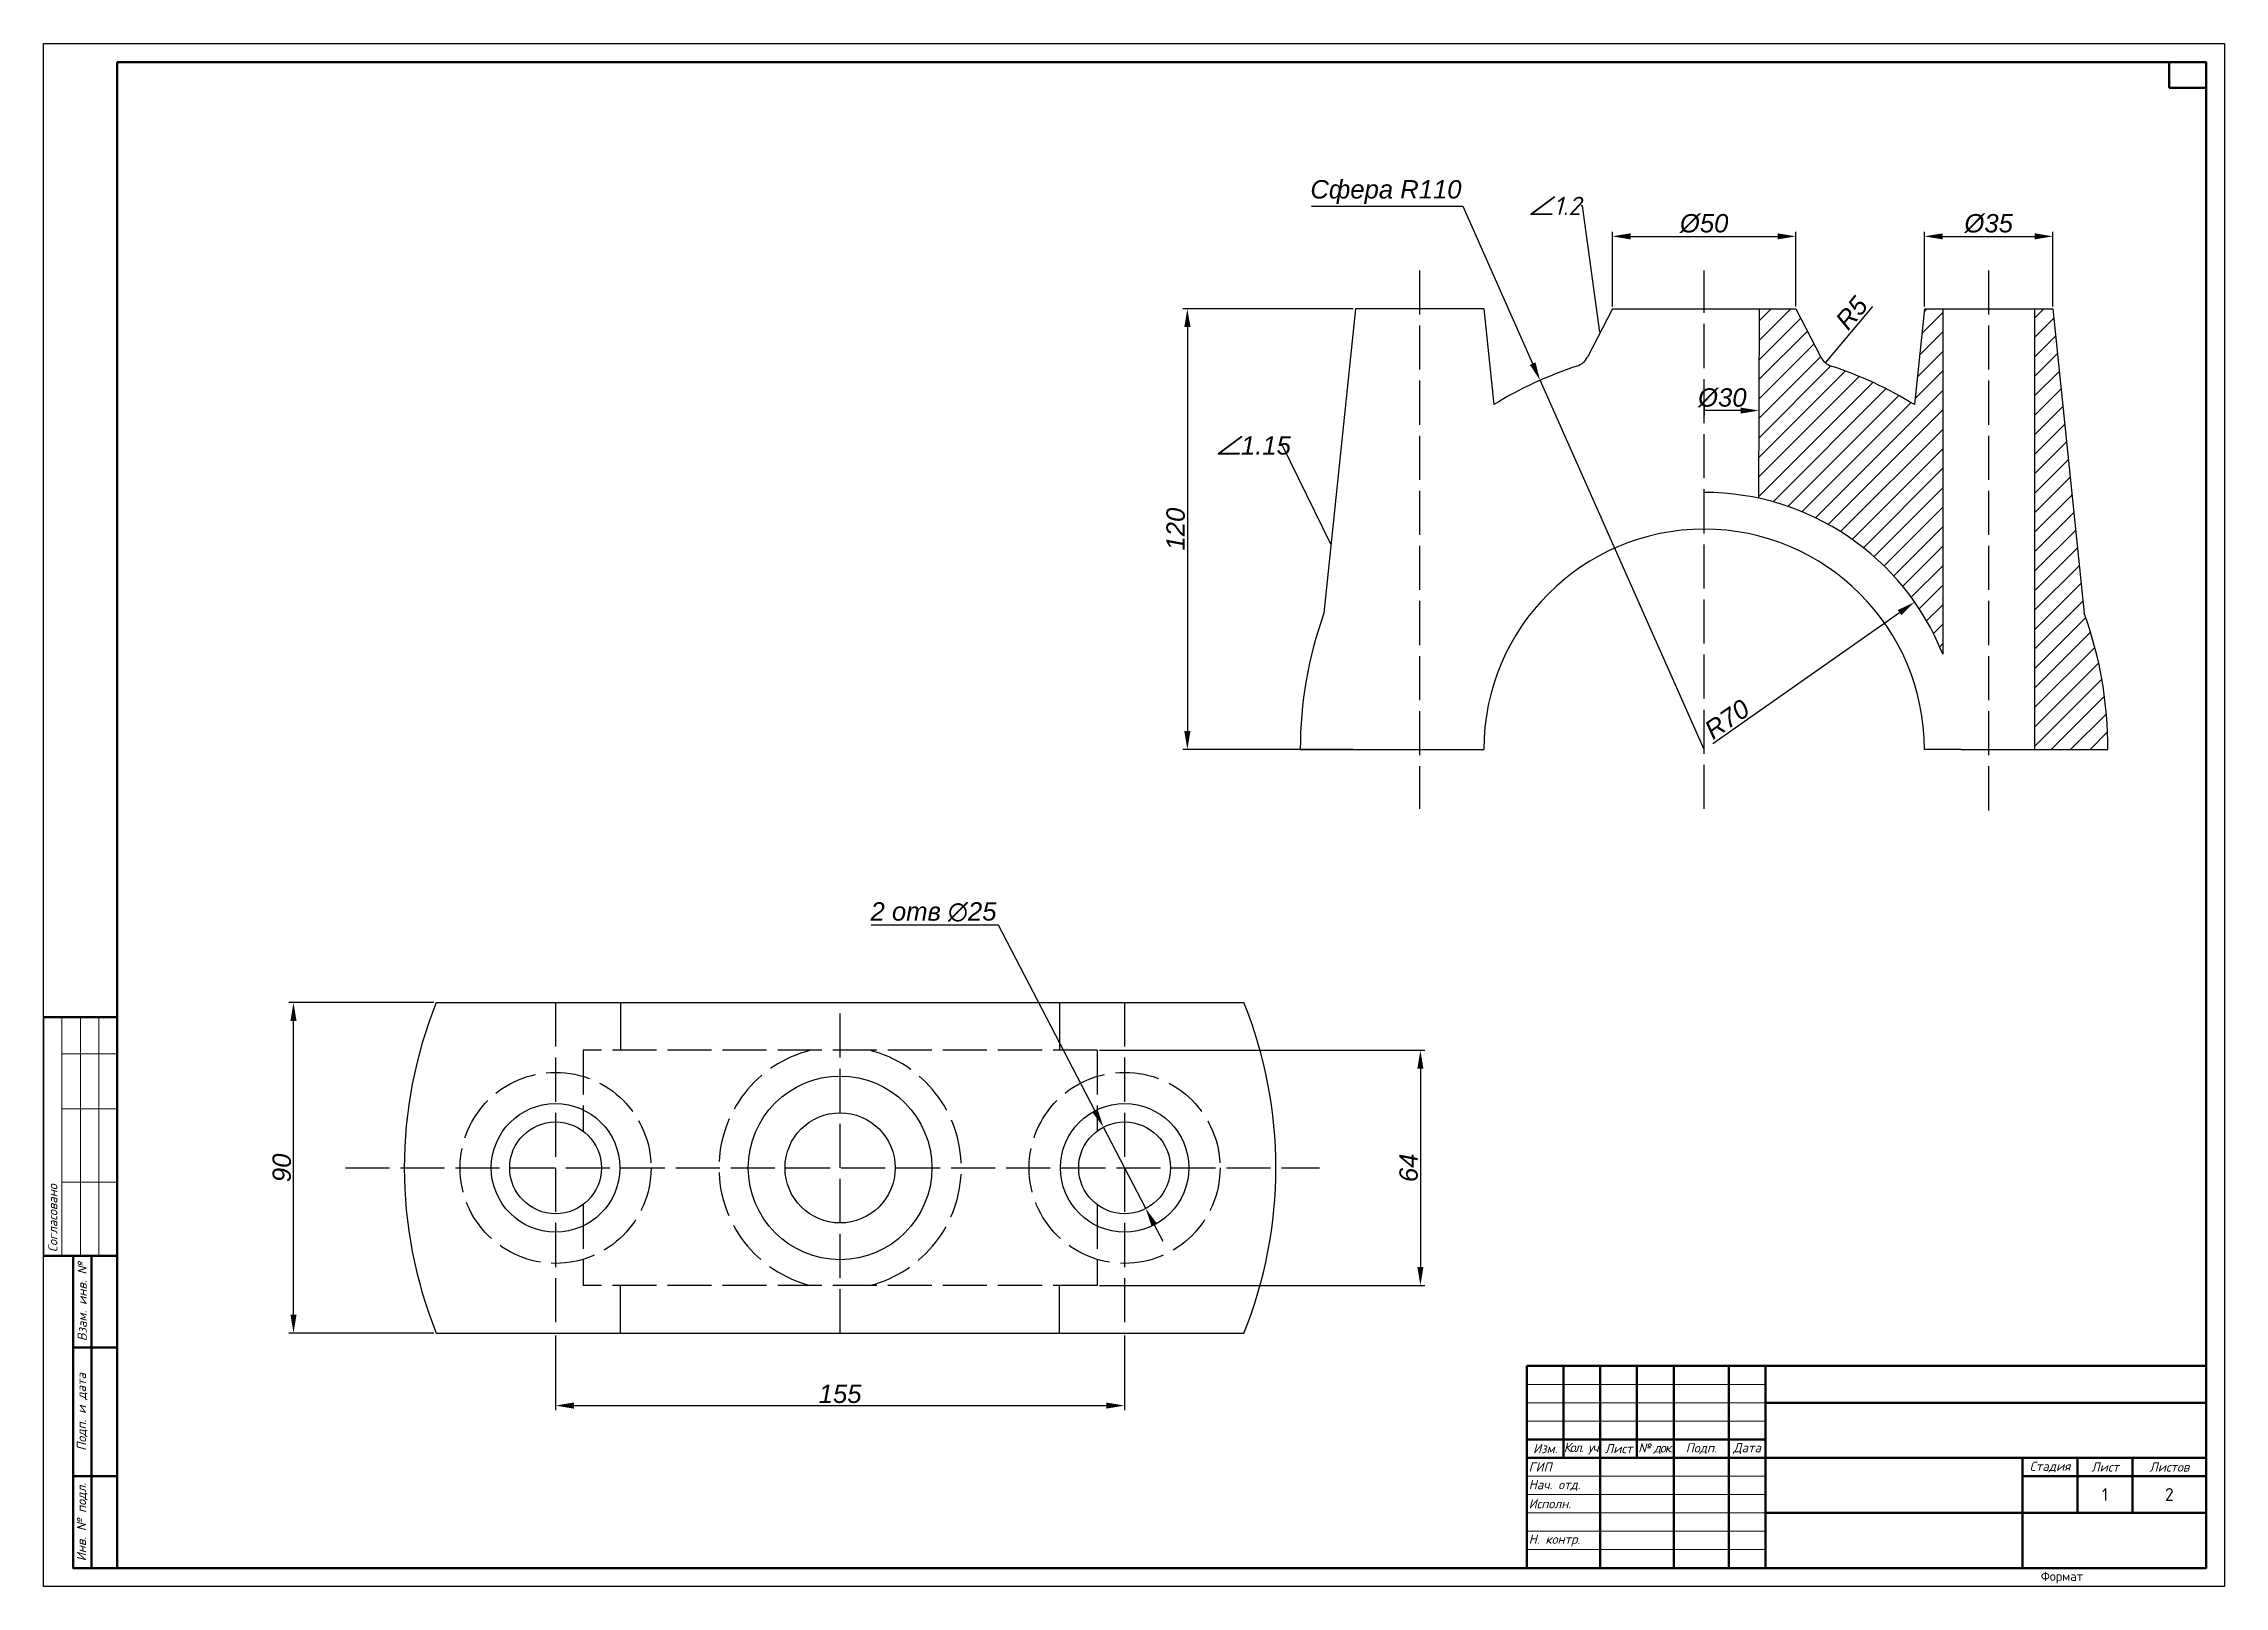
# Model space of a CAD drawing. Header units: millimetres. Extents: x 0 to 594, y 0 to 420.
import ezdxf
from ezdxf import colors
from ezdxf.entities.mleader import LeaderData, LeaderLine
from ezdxf.enums import TextEntityAlignment as Align
from ezdxf.math import Vec2, Vec3

# ---------------------------------------------------------------- set-up
doc = ezdxf.new("R2010")
doc.units = ezdxf.units.MM
doc.header["$MEASUREMENT"] = 0
doc.linetypes.add('ACAD_ISO02W100', pattern=[15, 12, -3])
for name, color, linetype in [('Контур', 7, 'Continuous'), ('Оси', 7, 'ACAD_ISO02W100'), ('Размеры', 7, 'Continuous'), ('Рамка', 7, 'Continuous'), ('Штриховка', 7, 'Continuous')]:
    doc.layers.add(name, color=color, linetype=linetype)
doc.layers.add('Формат - толстая линия', color=7, linetype='Continuous', lineweight=50)
doc.layers.add('Формат - тонкая линия', color=7, linetype='Continuous', lineweight=20)
doc.styles.add('2.5', font='isocpeur.ttf', dxfattribs={"oblique": 15, "height": 2.5})
doc.styles.add('3.5', font='isocpeur.ttf', dxfattribs={"oblique": 15, "height": 3.5})
doc.styles.get("Standard").update_dxf_attribs({"font": 'ariali.ttf'})
doc.dimstyles.new('ISO-25', dxfattribs={"dimtxt": 5, "dimasz": 5, "dimexe": 1.25, "dimexo": 0.625, "dimtad": 1, "dimtoh": 1, "dimdec": 0, "dimtxsty": 'Standard', "dimcen": 0, "dimadec": 0, "dimazin": 0, "dimtfac": 1, "dimtdec": 0, "dimtmove": 0, "dimatfit": 3, "dimfxl": 1, "dimarcsym": 0})
doc.dimstyles.new('Копия ISO-25', dxfattribs={"dimtxt": 5, "dimasz": 5, "dimexe": 1.25, "dimexo": 0.625, "dimtad": 1, "dimdec": 0, "dimtxsty": 'Standard', "dimblk2": 'NONE', "dimsah": 1, "dimcen": 0, "dimadec": 0, "dimazin": 0, "dimtfac": 1, "dimtdec": 0, "dimtmove": 0, "dimatfit": 3, "dimfxl": 1, "dimarcsym": 0})

# ---------------------------------------------------------------- blocks, each defined once
blk = doc.blocks.new('Штамп согласования')
at = {"color": 0, "linetype": 'ByBlock', "lineweight": -2, "ltscale": 100}
blk.add_lwpolyline([(-20, 65), (-20, 0)], dxfattribs=at)
at = {"layer": 'Формат - толстая линия', "ltscale": 100}
blk.add_lwpolyline([(-20, 65), (0, 65), (0, 0), (-20, 0)], dxfattribs=at)
at = {"layer": 'Формат - тонкая линия', "ltscale": 100}
for points in [[(-15, 65), (-15, 0)], [(-10, 65), (-10, 0)], [(-5, 65), (-5, 0)], [(-15, 55), (0, 55)], [(-15, 40), (0, 40)], [(-15, 20), (0, 20)]]:
    blk.add_lwpolyline(points, dxfattribs=at)
at = {"color": 0, "linetype": 'ByBlock', "lineweight": -2, "ltscale": 100, "insert": (-17.5, 1), "char_height": 2.5, "width": 65, "attachment_point": 4, "rotation": 90, "style": '2.5'}
blk.add_mtext('Согласовано', dxfattribs=at)
blk = doc.blocks.new('Штамп - основная надпись')
at = {"ltscale": 100}
blk.add_lwpolyline([(0, 55), (0, 0)], dxfattribs=at)
at = {"layer": 'Формат - толстая линия', "ltscale": 100}
blk.add_lwpolyline([(0, 55), (185, 55), (185, 0), (0, 0)], close=True, dxfattribs=at)
for points in [[(10, 55), (10, 30)], [(20, 55), (20, 0)], [(30, 55), (30, 30)], [(40, 55), (40, 0)], [(55, 55), (55, 0)], [(65, 55), (65, 0)], [(65, 45), (185, 45)], [(0, 35), (65, 35)], [(0, 30), (65, 30)], [(65, 30), (185, 30)], [(135, 30), (135, 0)], [(150, 30), (150, 15)], [(165, 30), (165, 15)], [(135, 25), (185, 25)], [(65, 15), (185, 15)]]:
    blk.add_lwpolyline(points, dxfattribs=at)
at = {"layer": 'Формат - тонкая линия', "ltscale": 100}
for points in [[(0, 50), (65, 50)], [(0, 45), (65, 45)], [(0, 40), (65, 40)], [(0, 25), (65, 25)], [(0, 20), (65, 20)], [(0, 15), (65, 15)], [(0, 10), (65, 10)], [(0, 5), (65, 5)]]:
    blk.add_lwpolyline(points, dxfattribs=at)
at = {"color": 0, "linetype": 'ByBlock', "lineweight": -2, "ltscale": 100, "char_height": 2.5, "style": '2.5'}
for s, insert, width, attachment_point in [('Изм.', (5, 32.5), 10, 5), ('{\\T0.75;Кол. уч.}', (15, 32.5), 10, 5), ('Лист', (25, 32.5), 10, 5), ('{\\T0.85;№ док.}', (35, 32.5), 10, 5), ('Подп.', (47.5, 32.5), 15, 5), ('Дата', (60, 32.5), 10, 5), ('ГИП', (0.5, 27.5), 20, 4), ('Нач. отд.', (0.5, 22.5), 20, 4), ('Стадия', (142.5, 27.5), 15, 5), ('Лист', (157.5, 27.5), 15, 5), ('Листов', (175, 27.5), 20, 5), ('Исполн.', (0.5, 17.5), 20, 4), ('Н. контр.', (0.5, 7.5), 20, 4)]:
    blk.add_mtext(s, dxfattribs=dict(at, insert=insert, width=width, attachment_point=attachment_point))
blk = doc.blocks.new('*U3')
at = {"color": 0, "linetype": 'ByBlock', "lineweight": -2}
blk.add_lwpolyline([(0, 420), (594, 420), (594, 0), (0, 0)], close=True, dxfattribs=at)
at = {"layer": 'Формат - толстая линия'}
blk.add_lwpolyline([(20, 415), (589, 415), (589, 5), (20, 5)], close=True, dxfattribs=at)
at = {"layer": 'Формат - толстая линия', "ltscale": 100}
for points in [[(579, 415), (589, 415), (589, 408), (579, 408)], [(8, 90), (20, 90), (20, 5), (8, 5)]]:
    blk.add_lwpolyline(points, close=True, dxfattribs=at)
for points in [[(13, 90), (13, 5)], [(8, 65), (20, 65)], [(8, 30), (20, 30)]]:
    blk.add_lwpolyline(points, dxfattribs=at)
at = {"ltscale": 100}
for name, p in [('Штамп согласования', (20, 90)), ('Штамп - основная надпись', (404, 5))]:
    blk.add_blockref(name, p, dxfattribs=at)
at = {"color": 0, "linetype": 'ByBlock', "lineweight": -2, "ltscale": 100, "char_height": 2.5, "attachment_point": 5, "rotation": 90, "style": '2.5'}
for s, insert, width in [('Взам. инв. №', (10.5, 77.5), 25), ('Подп. и дата', (10.5, 47.5), 35), ('Инв. № подл.', (10.5, 17.5), 25)]:
    blk.add_mtext(s, dxfattribs=dict(at, insert=insert, width=width))
at = {"color": 0, "linetype": 'ByBlock', "lineweight": -2, "ltscale": 100, "style": '3.5'}
for tag, p in [('№', (584, 411.5)), ('ДОКУМЕНТ', (529, 55)), ('СТАДИЯ', (546.5, 25)), ('ЛИСТ', (561.5, 25)), ('ЛИСТОВ', (579, 25))]:
    blk.add_attdef(tag, text='', height=3.5, dxfattribs=at).set_placement(p, align=Align.MIDDLE_CENTER)
at = {"color": 0, "linetype": 'ByBlock', "lineweight": -2, "ltscale": 100, "flags": 104}
for tag, p in [('ОБЪЕКТ_СТРОИТЕЛЬСТВА', (529, 42.5)), ('ЗДАНИЕ(СООРУЖЕНИЕ)', (504, 27.5)), ('ИЗОБРАЖЕНИЯ_ЛИСТА', (504, 12.5)), ('ОРГАНИЗАЦИЯ', (564, 12.5))]:
    blk.add_attdef(tag, text='', height=2.5, dxfattribs=at).set_placement(p, align=Align.MIDDLE_CENTER)
at = {"color": 0, "linetype": 'ByBlock', "lineweight": -2, "ltscale": 100, "style": '2.5'}
for tag, p in [('ГИП', (424.2, 31.25)), ('НАЧ.ОТД.', (424.2, 26.25)), ('ИСПОЛН.', (424.2, 21.25)), ('Н.КОНТР.', (424.2, 11.25)), ('ФОРМАТ', (544, 1.5))]:
    blk.add_attdef(tag, p, '', height=2.5, dxfattribs=at)
at = {"color": 0, "linetype": 'ByBlock', "lineweight": -2, "ltscale": 100, "style": '2.5', "width": 0.8}
for tag, p in [('ДАТА_1', (464, 32.5)), ('ДАТА_2', (464, 27.5)), ('ДАТА_3', (464, 22.5)), ('ДАТА_4', (464, 12.5))]:
    blk.add_attdef(tag, text='', height=2.5, dxfattribs=at).set_placement(p, align=Align.MIDDLE_CENTER)
blk = doc.blocks.new('*D4')
at = {"layer": 'Defpoints', "color": 0, "transparency": 16777216}
for p in [(357.52, 347.85), (311.76, 227.85), (357.52, 227.85)]:
    blk.add_point(p, dxfattribs=at)
at = {"layer": 'Штриховка', "color": 0, "lineweight": -2, "transparency": 16777216}
for p, q in [((356.89, 347.85), (310.51, 347.85)), ((311.76, 342.85), (311.76, 232.85)), ((356.89, 227.85), (310.51, 227.85))]:
    blk.add_line(p, q, dxfattribs=at)
at = {"layer": 'Штриховка', "color": 0, "transparency": 16777216}
for points in [[(310.93, 342.85), (312.6, 342.85), (311.76, 347.85)], [(310.93, 232.85), (312.6, 232.85), (311.76, 227.85)]]:
    blk.add_solid(points, dxfattribs=at)
at = {"layer": 'Штриховка', "color": 0, "transparency": 16777216, "insert": (308.58, 287.85), "char_height": 5, "attachment_point": 5, "rotation": 90}
blk.add_mtext('{\\fArial|b0|i1|c204|p34;120}', dxfattribs=at)
blk = doc.blocks.new('*D6')
at = {"layer": 'Defpoints', "color": 0, "transparency": 16777216}
for p in [(477.52, 367.56), (427.52, 347.85), (477.52, 347.85)]:
    blk.add_point(p, dxfattribs=at)
at = {"layer": 'Размеры', "color": 0, "lineweight": -2, "transparency": 16777216}
for p, q in [((427.52, 348.47), (427.52, 368.81)), ((477.52, 348.47), (477.52, 368.81)), ((432.52, 367.56), (472.52, 367.56))]:
    blk.add_line(p, q, dxfattribs=at)
at = {"layer": 'Размеры', "color": 0, "transparency": 16777216}
for points in [[(432.52, 368.39), (432.52, 366.72), (427.52, 367.56)], [(472.52, 368.39), (472.52, 366.72), (477.52, 367.56)]]:
    blk.add_solid(points, dxfattribs=at)
at = {"layer": 'Размеры', "color": 0, "transparency": 16777216, "insert": (452.52, 371.03), "char_height": 5, "attachment_point": 5}
blk.add_mtext('{\\fArial|b0|i1|c204|p34;%%C50}', dxfattribs=at)
blk = doc.blocks.new('*D7')
at = {"layer": 'Defpoints', "color": 0, "transparency": 16777216}
for p in [(547.52, 367.56), (512.52, 347.85), (547.52, 347.85)]:
    blk.add_point(p, dxfattribs=at)
at = {"layer": 'Размеры', "color": 0, "lineweight": -2, "transparency": 16777216}
for p, q in [((512.52, 348.47), (512.52, 368.81)), ((547.52, 348.47), (547.52, 368.81)), ((517.52, 367.56), (542.52, 367.56))]:
    blk.add_line(p, q, dxfattribs=at)
at = {"layer": 'Размеры', "color": 0, "transparency": 16777216}
for points in [[(517.52, 368.39), (517.52, 366.72), (512.52, 367.56)], [(542.52, 368.39), (542.52, 366.72), (547.52, 367.56)]]:
    blk.add_solid(points, dxfattribs=at)
at = {"layer": 'Размеры', "color": 0, "transparency": 16777216, "insert": (530.02, 371.03), "char_height": 5, "attachment_point": 5}
blk.add_mtext('{\\fArial|b0|i1|c204|p34;%%C35}', dxfattribs=at)
blk = doc.blocks.new('*D8')
at = {"layer": 'Defpoints', "color": 0, "transparency": 16777216}
for p in [(509.86, 268), (452.52, 227.85)]:
    blk.add_point(p, dxfattribs=at)
at = {"layer": 'Размеры', "color": 0, "lineweight": -2, "transparency": 16777216}
blk.add_line((454.92, 229.53), (505.76, 265.13), dxfattribs=at)
at = {"layer": 'Размеры', "color": 0, "transparency": 16777216}
blk.add_solid([(505.28, 265.81), (506.24, 264.45), (509.86, 268)], dxfattribs=at)
at = {"layer": 'Размеры', "color": 0, "transparency": 16777216, "insert": (458.75, 236.09), "char_height": 5, "attachment_point": 5, "rotation": 35.00123}
blk.add_mtext('R70', dxfattribs=at)
blk = doc.blocks.new('*D9')
at = {"layer": 'Defpoints', "color": 0, "transparency": 16777216}
for p in [(407.84, 328.36), (452.52, 227.85)]:
    blk.add_point(p, dxfattribs=at)
at = {"layer": 'Размеры', "color": 0, "lineweight": -2, "transparency": 16777216}
for p, q in [((345.55, 375.75), (386.78, 375.75)), ((386.78, 375.75), (405.81, 332.93)), ((452.52, 227.85), (407.84, 328.36))]:
    blk.add_line(p, q, dxfattribs=at)
at = {"layer": 'Размеры', "color": 0, "transparency": 16777216}
blk.add_solid([(406.57, 333.27), (405.05, 332.59), (407.84, 328.36)], dxfattribs=at)
at = {"layer": 'Размеры', "color": 0, "transparency": 16777216, "insert": (365.85, 379.61), "char_height": 5, "attachment_point": 5}
blk.add_mtext('Сфера R110', dxfattribs=at)
blk = doc.blocks.new('*D10')
at = {"layer": 'Defpoints', "color": 0, "transparency": 16777216}
for p in [(452.52, 322.05), (467.44, 322.05), (452.52, 320.13)]:
    blk.add_point(p, dxfattribs=at)
at = {"layer": 'Размеры', "color": 0, "lineweight": -2, "transparency": 16777216}
for p, q in [((452.52, 321.43), (452.52, 318.88)), ((467.44, 321.43), (467.44, 318.88)), ((462.44, 320.13), (452.52, 320.13))]:
    blk.add_line(p, q, dxfattribs=at)
at = {"layer": 'Размеры', "color": 0, "transparency": 16777216}
blk.add_solid([(462.44, 320.96), (462.44, 319.3), (467.44, 320.13)], dxfattribs=at)
at = {"layer": 'Размеры', "color": 0, "transparency": 16777216, "insert": (457.48, 323.6), "char_height": 5, "attachment_point": 5}
blk.add_mtext('%%C30', dxfattribs=at)
blk = doc.blocks.new('_None')
blk = doc.blocks.new('*D14')
at = {"layer": 'Defpoints', "color": 0, "transparency": 16777216}
for p in [(485.53, 333.16), (488.73, 336.99)]:
    blk.add_point(p, dxfattribs=at)
at = {"layer": 'Размеры', "color": 0, "lineweight": -2, "transparency": 16777216}
blk.add_line((498.34, 348.47), (485.53, 333.16), dxfattribs=at)
at = {"layer": 'Размеры', "color": 0, "transparency": 16777216, "insert": (492.71, 346.68), "char_height": 5, "attachment_point": 5, "rotation": 50.08871}
blk.add_mtext('R5', dxfattribs=at)
blk = doc.blocks.new('*D16')
at = {"layer": 'Defpoints', "color": 0, "transparency": 16777216}
for p in [(287.17, 145.96), (287.17, 81.96), (375.23, 81.96)]:
    blk.add_point(p, dxfattribs=at)
at = {"layer": 'Размеры', "color": 0, "lineweight": -2, "transparency": 16777216}
for p, q in [((287.79, 145.96), (376.48, 145.96)), ((375.23, 140.96), (375.23, 86.96)), ((287.79, 81.96), (376.48, 81.96))]:
    blk.add_line(p, q, dxfattribs=at)
at = {"layer": 'Размеры', "color": 0, "transparency": 16777216}
for points in [[(374.4, 140.96), (376.06, 140.96), (375.23, 145.96)], [(374.4, 86.96), (376.06, 86.96), (375.23, 81.96)]]:
    blk.add_solid(points, dxfattribs=at)
at = {"layer": 'Размеры', "color": 0, "transparency": 16777216, "insert": (372.05, 113.96), "char_height": 5, "attachment_point": 5, "rotation": 90}
blk.add_mtext('64', dxfattribs=at)
blk = doc.blocks.new('*D17')
at = {"layer": 'Defpoints', "color": 0, "transparency": 16777216}
for p in [(68.29, 158.96), (107.17, 158.96), (107.17, 68.96)]:
    blk.add_point(p, dxfattribs=at)
at = {"layer": 'Размеры', "color": 0, "lineweight": -2, "transparency": 16777216}
for p, q in [((106.54, 158.96), (67.04, 158.96)), ((68.29, 73.96), (68.29, 153.96)), ((106.54, 68.96), (67.04, 68.96))]:
    blk.add_line(p, q, dxfattribs=at)
at = {"layer": 'Размеры', "color": 0, "transparency": 16777216}
for points in [[(67.46, 153.96), (69.12, 153.96), (68.29, 158.96)], [(67.46, 73.96), (69.12, 73.96), (68.29, 68.96)]]:
    blk.add_solid(points, dxfattribs=at)
at = {"layer": 'Размеры', "color": 0, "transparency": 16777216, "insert": (65.11, 113.96), "char_height": 5, "attachment_point": 5, "rotation": 90}
blk.add_mtext('90', dxfattribs=at)
blk = doc.blocks.new('*D18')
at = {"layer": 'Defpoints', "color": 0, "transparency": 16777216}
for p in [(139.67, 68.96), (294.67, 68.96), (294.67, 49.24)]:
    blk.add_point(p, dxfattribs=at)
at = {"layer": 'Размеры', "color": 0, "lineweight": -2, "transparency": 16777216}
for p, q in [((139.67, 68.33), (139.67, 47.99)), ((294.67, 68.33), (294.67, 47.99)), ((144.67, 49.24), (289.67, 49.24))]:
    blk.add_line(p, q, dxfattribs=at)
at = {"layer": 'Размеры', "color": 0, "transparency": 16777216}
for points in [[(144.67, 50.07), (144.67, 48.41), (139.67, 49.24)], [(289.67, 50.07), (289.67, 48.41), (294.67, 49.24)]]:
    blk.add_solid(points, dxfattribs=at)
at = {"layer": 'Размеры', "color": 0, "transparency": 16777216, "insert": (217.17, 52.42), "char_height": 5, "attachment_point": 5}
blk.add_mtext('155', dxfattribs=at)
blk = doc.blocks.new('*D19')
at = {"layer": 'Defpoints', "color": 0, "transparency": 16777216}
for p in [(288.9, 125.05), (300.43, 102.87)]:
    blk.add_point(p, dxfattribs=at)
at = {"layer": 'Размеры', "color": 0, "lineweight": -2, "transparency": 16777216}
for p, q in [((225.61, 180.14), (260.25, 180.14)), ((260.25, 180.14), (286.59, 129.48)), ((300.43, 102.87), (288.9, 125.05)), ((302.74, 98.43), (305.05, 93.99))]:
    blk.add_line(p, q, dxfattribs=at)
at = {"layer": 'Размеры', "color": 0, "transparency": 16777216}
for points in [[(287.33, 129.87), (285.85, 129.1), (288.9, 125.05)], [(303.48, 98.81), (302, 98.05), (300.43, 102.87)]]:
    blk.add_solid(points, dxfattribs=at)
at = {"layer": 'Размеры', "color": 0, "transparency": 16777216, "insert": (242.62, 183.61), "char_height": 5, "attachment_point": 5}
blk.add_mtext('2 отв ∅25', dxfattribs=at)

msp = doc.modelspace()

# ---------------------------------------------------------------- hatches: boundary and pattern name
at = {"layer": 'Штриховка'}
h = msp.add_hatch(dxfattribs=at)
h.set_pattern_fill('ANSI31', color=256, scale=30)
h.set_pattern_definition([(45, (234.4027, 100.838), (-2.65165, 2.65165), [])])
h.paths.add_polyline_path([(517.52, 253.83), (517.52, 347.85), (512.52, 347.85), (509.82, 321.74, 0.056962), (487.16, 332.25, -0.196109), (484.29, 334.7), (477.52, 347.85), (467.53, 347.85), (467.35, 296.26, -0.249224)])
h.paths.add_polyline_path([(556.07, 264.95), (547.52, 347.85), (542.52, 347.85), (542.52, 227.85), (562.52, 227.85, 0.086221)])

# ---------------------------------------------------------------- linework, layer by layer
at = {"layer": 'Контур'}
for p, q in [((357.52, 347.85), (348.96, 264.95)), ((392.52, 347.85), (357.52, 347.85)), ((392.52, 347.85), (395.21, 321.74)), ((427.52, 347.85), (420.75, 334.7)), ((427.52, 347.85), (477.52, 347.85)), ((467.53, 347.85), (467.35, 296.26)), ((477.52, 347.85), (484.29, 334.7)), ((512.52, 347.85), (509.82, 321.74)), ((512.52, 347.85), (547.52, 347.85)), ((517.52, 347.85), (517.52, 253.83)), ((542.52, 347.85), (542.52, 227.85)), ((547.52, 347.85), (556.07, 264.95)), ((342.52, 227.85), (382.52, 227.85)), ((382.52, 227.85), (392.52, 227.85)), ((522.52, 227.85), (512.52, 227.85)), ((522.52, 227.85), (562.52, 227.85)), ((107.17, 158.96), (327.17, 158.96)), ((157.39, 158.96), (157.39, 145.96)), ((276.94, 158.96), (276.94, 145.96)), ((157.39, 68.96), (157.39, 81.96)), ((276.94, 68.96), (276.94, 81.96)), ((107.17, 68.96), (327.17, 68.96))]:
    msp.add_line(p, q, dxfattribs=at)
for centre, radius in [((217.17, 113.96), 25), ((139.67, 113.96), 17.5), ((294.67, 113.96), 17.5), ((139.67, 113.96), 12.5), ((217.17, 113.96), 15), ((294.67, 113.96), 12.5)]:
    msp.add_circle(centre, radius, dxfattribs=at)
for centre, radius, start, end in [((416.3, 336.99), 5, 288.35641, 332.73815), ((488.73, 336.99), 5, 207.26185, 251.64359), ((452.52, 227.85), 110, 108.35641, 121.39698), ((452.52, 227.85), 110, 58.60302, 71.64359), ((452.52, 227.85), 70, 21.78679, 90), ((452.52, 227.85), 60, 0, 180), ((452.52, 227.85), 110, 160.28825, 180), ((452.52, 227.85), 110, 0, 19.71175), ((219.2, 113.96), 120.73, 158.11654, 201.88346), ((215.13, 113.96), 120.73, 338.11654, 21.88346)]:
    msp.add_arc(centre, radius, start, end, dxfattribs=at)
at = {"layer": 'Оси'}
for p, q in [((375.02, 358.29), (375.02, 211.7)), ((452.52, 351.1), (452.52, 358.29)), ((530.02, 358.29), (530.02, 210.28)), ((452.52, 211.7), (452.52, 351.1)), ((139.67, 158.96), (139.67, 68.96)), ((217.17, 68.96), (217.17, 158.96)), ((294.67, 158.96), (294.67, 68.96)), ((287.17, 145.96), (147.17, 145.96)), ((147.17, 145.96), (147.17, 123.96)), ((287.17, 145.96), (287.17, 123.96)), ((82.43, 113.96), (347.73, 113.96)), ((147.17, 103.96), (147.17, 81.96)), ((287.17, 103.96), (287.17, 81.96)), ((287.17, 81.96), (147.17, 81.96))]:
    msp.add_line(p, q, dxfattribs=at)
for centre in [(139.67, 113.96), (294.67, 113.96)]:
    msp.add_circle(centre, 26, dxfattribs=at)
for start, end in [(104.14111, 255.85889), (284.14111, 75.85889)]:
    msp.add_arc((217.17, 113.96), 33, start, end, dxfattribs=at)
at = {"layer": 'Размеры'}
msp.add_line((327.17, 158.96), (327.17, 158.96), dxfattribs=at)

# ---------------------------------------------------------------- block references
at = {"layer": 'Рамка'}
msp.add_blockref('*U3', (0.23, 0.02), dxfattribs=at).add_auto_attribs({'ЛИСТ': '1', 'ЛИСТОВ': '2', 'ФОРМАТ': 'Формат '})

# ---------------------------------------------------------------- dimensions: what is measured, and where the dimension line sits
at = {"layer": 'Размеры'}
dim = msp.add_radius_dim(center=(452.52, 227.85), mpoint=(407.84, 328.36), text='Сфера <>', dimstyle='ISO-25', dxfattribs=at)
dim.commit()
dim.dimension.update_dxf_attribs({"geometry": '*D9', "text_midpoint": (365.85, 375.75), "dimtype": 164})
for base, p1, p2, picture, middle in [((477.52, 367.56), (427.52, 347.85), (477.52, 347.85), '*D6', (452.52, 367.56)), ((547.52, 367.56), (512.52, 347.85), (547.52, 347.85), '*D7', (530.02, 367.56))]:
    dim = msp.add_linear_dim(base=base, p1=p1, p2=p2, text='{\\fArial|b0|i1|c204|p34;%%C<>}', dimstyle='ISO-25', dxfattribs=at)
    dim.commit()
    dim.dimension.update_dxf_attribs({"geometry": picture, "text_midpoint": middle, "dimtype": 160})
for center, mpoint, dimstyle, picture, middle in [((488.73, 336.99), (485.53, 333.16), 'Копия ISO-25', '*D14', (495.14, 344.65)), ((452.52, 227.85), (509.86, 268), 'ISO-25', '*D8', (460.58, 233.49))]:
    dim = msp.add_radius_dim(center=center, mpoint=mpoint, dimstyle=dimstyle, dxfattribs=at)
    dim.commit()
    dim.dimension.update_dxf_attribs({"geometry": picture, "text_midpoint": middle, "dimtype": 164})
dim = msp.add_linear_dim(base=(452.52, 320.13), p1=(467.44, 322.05), p2=(452.52, 322.05), text='%%C30', dimstyle='Копия ISO-25', dxfattribs=at)
dim.commit()
dim.dimension.update_dxf_attribs({"geometry": '*D10', "text_midpoint": (457.48, 323.6)})
dim = msp.add_diameter_dim_2p(p1=(300.43, 102.87), p2=(288.9, 125.05), text='2 отв <>', dimstyle='ISO-25', dxfattribs=at)
dim.commit()
dim.dimension.update_dxf_attribs({"geometry": '*D19', "text_midpoint": (242.62, 180.14), "dimtype": 163})
for base, p1, p2, picture, middle in [((68.29, 158.96), (107.17, 68.96), (107.17, 158.96), '*D17', (65.11, 113.96)), ((375.23, 81.96), (287.17, 145.96), (287.17, 81.96), '*D16', (372.05, 113.96))]:
    dim = msp.add_linear_dim(base=base, p1=p1, p2=p2, angle=90, dimstyle='ISO-25', dxfattribs=at)
    dim.commit()
    dim.dimension.update_dxf_attribs({"geometry": picture, "text_midpoint": middle})
dim = msp.add_linear_dim(base=(294.67, 49.24), p1=(139.67, 68.96), p2=(294.67, 68.96), dimstyle='ISO-25', dxfattribs=at)
dim.commit()
dim.dimension.update_dxf_attribs({"geometry": '*D18', "text_midpoint": (217.17, 52.42)})
at = {"layer": 'Штриховка'}
dim = msp.add_linear_dim(base=(311.76, 227.85), p1=(357.52, 347.85), p2=(357.52, 227.85), angle=90, text='{\\fArial|b0|i1|c204|p34;<>}', dimstyle='ISO-25', dxfattribs=at)
dim.commit()
dim.dimension.update_dxf_attribs({"geometry": '*D4', "text_midpoint": (311.76, 287.85), "dimtype": 160})

# ---------------------------------------------------------------- leaders
at = {"layer": 'Размеры'}
ml = msp.add_multileader_mtext('Standard', dxfattribs=at)
ml.set_content('{\\fISOCPEUR|b0|i1|c0|p34;∠1.2}', color=256)
ml.set_leader_properties()
ml.build(insert=Vec2(0, 0))
ml.multileader.update_dxf_attribs({"dogleg_length": 0.36, "arrow_head_size": 0.18})
ctx = ml.context
ctx.base_point, ctx.char_height, ctx.arrow_head_size, ctx.landing_gap_size, ctx.plane_origin = Vec3(406.58, 375.86), 5, 0.18, 0.09, Vec3(424.13, 341.28)
ctx.text_align_type = 2
notes = []
notes.append((ctx, [(0, (1, 1, 0), (419.36, 375.86), (-1, 0), 0.36, [(0, [(424.13, 341.28)], 0, [])])]))
ctx.mtext.insert, ctx.mtext.alignment, ctx.mtext.flow_direction = Vec3(418.91, 378.36), 3, 5
ml = msp.add_multileader_mtext('Standard', dxfattribs=at)
ml.set_content('{\\fISOCPEUR|b0|i1|c0|p34;∠}1.15', color=256)
ml.set_leader_properties()
ml.build(insert=Vec2(0, 0))
ml.multileader.update_dxf_attribs({"dogleg_length": 0.36, "arrow_head_size": 0.18})
ctx = ml.context
ctx.base_point, ctx.char_height, ctx.arrow_head_size, ctx.landing_gap_size, ctx.plane_origin = Vec3(319.47, 310.6), 5, 0.18, 0.09, Vec3(355.23, 283.57)
notes.append((ctx, [(0, (1, 1, 0), (337.67, 310.6), (-1, 0), 0.36, [(0, [(350.89, 283.57)], 0, [])])]))
ctx.mtext.insert, ctx.mtext.flow_direction = Vec3(319.56, 313.14), 5
for ctx, leaders in notes:
    for number, flags, end, landing, length, lines in leaders:
        leader = LeaderData()
        leader.index, (leader.has_last_leader_line, leader.has_dogleg_vector, leader.attachment_direction) = number, flags
        leader.last_leader_point, leader.dogleg_vector, leader.dogleg_length = Vec3(end), Vec3(landing), length
        for number, points, colour, breaks in lines:
            line = LeaderLine()
            line.index, line.vertices, line.color, line.breaks = number, Vec3.list(points), colors.encode_raw_color(colour), breaks
            leader.lines.append(line)
        ctx.leaders.append(leader)

doc.saveas('drawing.dxf')
